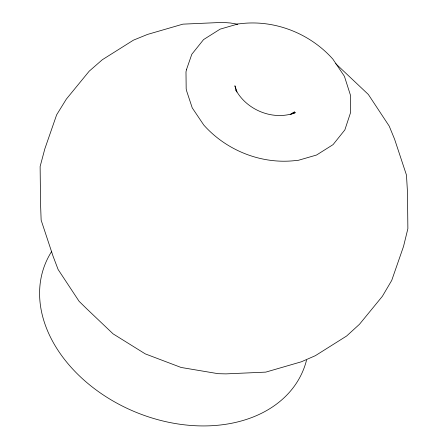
<?xml version="1.0" encoding="UTF-8"?>
<svg xmlns="http://www.w3.org/2000/svg" width="448" height="448" viewBox="0 0 448 448"><rect width="100%" height="100%" fill="white"/><g stroke="black" fill="none" stroke-linecap="round" stroke-linejoin="round"><path stroke-width="0.67" d="M291.508 113.949L294.532 111.888L290.186 114.621M291.861 113.938L295.35 112.655C273.65 121.022 246.949 110.382 235.945 90.121L236.522 91.386M237.815 24.237L230.356 22.982L222.488 22.4L182.913 24.147L147.532 34.418L133.437 40.163L102.329 59.724L89.202 71.182L66.338 99.109L56.644 114.817L44.839 148.831L40.124 166.488L40.533 203.325L41.149 220.186L53.066 256.2L58.117 269.5L79.106 301.314L86.722 308.778L113.098 333.866L145.286 353.886L181.087 367.461L218.064 373.677L225.949 373.878L265.787 372.12L301.409 361.777L315.353 355.684L346.59 336.034L359.464 324.29L382.374 296.302L391.731 280.403L403.542 246.389L407.876 228.654L407.467 191.895L406.47 175.084L394.604 139.222L389.2 126.084L368.351 94.478L335.742 63.678M236.97 92.03L234.903 85.792L236.488 91.745M306.544 360.097A139.518 102.698 22.7 0 1 133.706 411.314A139.518 102.698 22.7 0 1 51.453 251.798M186.413 69.81L185.987 71.904L186.178 88.872L186.586 90.798L192.237 107.867L203.79 125.054C226.817 150.937 262.472 164.892 296.946 160.384L298.351 160.306L316.551 155.025L331.358 145.706L333.088 144.592L344.854 129.903L350.672 112.269L350.482 95.301L344.422 76.306L332.87 59.125C309.842 33.242 274.187 19.286 239.714 23.789L238.308 23.867L220.108 29.154L203.571 39.581L191.806 54.275L186.413 69.81"/></g></svg>
